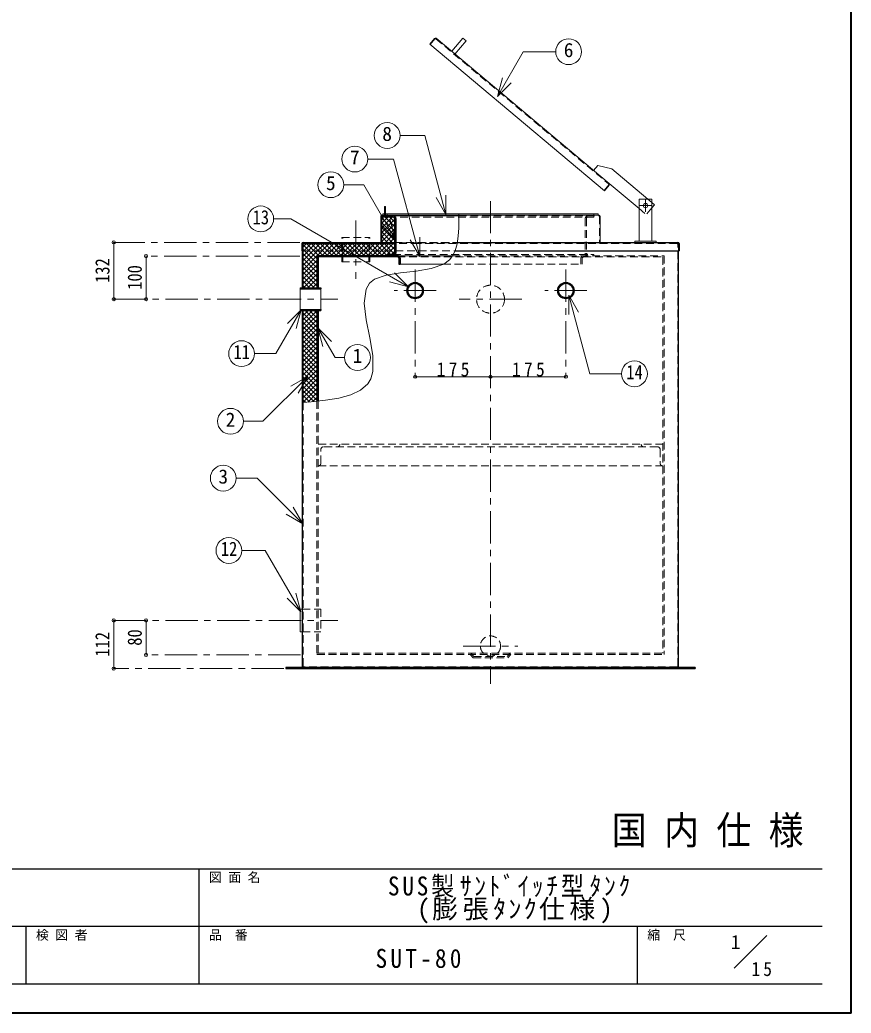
# Model space of a CAD drawing. Units: millimetres at full size, sheet at 1:15. Extents: x -3184 to 2891, y -2037 to 2178.
# Drawn here: x 960 to 2891, y -2037 to 270 of the extents above; entities that cross this region are included whole.
import ezdxf
from ezdxf.enums import TextEntityAlignment as Align

# ---------------------------------------------------------------- set-up
doc = ezdxf.new("R2010")
doc.units = ezdxf.units.MM
doc.header["$LTSCALE"] = 15
doc.header["$PDMODE"] = 32
doc.header["$PDSIZE"] = 7.5
doc.linetypes.add('CHAIN1', pattern=[8, 5, -1, 1, -1])
doc.linetypes.add('DASHED1', pattern=[1.8, 1.2, -0.6])
doc.layers.add('0-0', color=7, linetype='Continuous', lineweight=18)
doc.styles.add('ＭＳ ゴシック', font='')
doc.styles.get('ＭＳ ゴシック').set_extended_font_data('MS Gothic')

msp = doc.modelspace()

# ---------------------------------------------------------------- linework, layer by layer
at = {"layer": '0-0'}
for p, q in [((1922.95, 226.32), (1912.02, 213.3)), ((1912.02, 213.3), (2318.03, -127.38)), ((1927.18, 226.69), (2328.58, -110.13)), ((2069.2, 91.6), (2080.85, 135.07)), ((2069.2, 91.6), (2101.02, 123.42)), ((1843.26, 1.02), (1900.77, 1.02)), ((1949.86, -182.2), (1900.77, 1.02)), ((1768.2, -53.7), (1828.21, -53.7)), ((1888.92, -280.3), (1828.21, -53.7)), ((1712.57, -113.27), (1759.44, -113.27)), ((1832.27, -239.41), (1759.44, -113.27)), ((2328.95, -114.35), (2318.03, -127.38)), ((1949.86, -182.2), (1949.86, -137.2)), ((1949.86, -182.2), (1927.36, -143.23)), ((2398.3, -146.63), (2428.3, -146.63)), ((2398.3, -146.63), (2398.3, -244.13)), ((2428.3, -146.63), (2428.3, -244.13)), ((1806.8, -164.13), (1806.8, -181.13)), ((1806.8, -164.13), (1809.8, -164.13)), ((1809.8, -181.13), (1809.8, -164.13)), ((1818.3, -184.13), (2305.3, -184.13)), ((1549.63, -192.69), (1589.88, -192.69)), ((1862.51, -350.1), (1589.88, -192.69)), ((1832.27, -239.41), (1800.45, -207.59)), ((1832.27, -239.41), (1820.62, -195.94)), ((1827.3, -185.63), (1979.76, -185.63)), ((2308.3, -187.13), (2308.3, -247.13)), ((1818.3, -247.13), (1830.3, -247.13)), ((1830.3, -248.63), (1818.3, -248.63)), ((1818.3, -250.13), (1830.3, -250.13)), ((1888.92, -280.3), (1866.42, -241.33)), ((1888.92, -280.3), (1888.92, -235.3)), ((2388.3, -244.13), (2388.3, -247.13)), ((1965.1, -278.13), (1837.3, -278.13)), ((1843.3, -298.13), (1942.84, -298.13)), ((1862.51, -350.1), (1830.69, -318.28)), ((1862.51, -350.1), (1819.05, -338.46)), ((1611.05, -354.83), (1611.05, -403.43)), ((1659.05, -403.43), (1659.05, -354.83)), ((2235.11, -370.05), (2257.61, -409.02)), ((2235.11, -370.05), (2235.11, -415.05)), ((1613.66, -404.06), (1555.04, -505.6)), ((1613.66, -404.06), (1581.84, -435.88)), ((1613.66, -404.06), (1602.02, -447.53)), ((1652.5, -445.31), (1684.32, -477.13)), ((1652.5, -445.31), (1664.15, -488.78)), ((1505.25, -505.6), (1555.04, -505.6)), ((1628.92, -558.4), (1524.58, -662.75)), ((1628.92, -558.4), (1589.95, -580.9)), ((1628.92, -558.4), (1606.42, -597.38)), ((1479.56, -662.75), (1524.58, -662.75)), ((1462.68, -794.83), (1511.75, -794.83)), ((1617.62, -900.7), (1511.75, -794.83)), ((1617.62, -900.7), (1595.12, -861.73)), ((1617.62, -900.7), (1578.65, -878.2)), ((1475.85, -962.62), (1530.15, -962.62)), ((1612.63, -1105.48), (1530.15, -962.62)), ((1612.63, -1105.48), (1580.81, -1073.66)), ((1612.63, -1105.48), (1600.98, -1062.01)), ((1611.05, -1098.63), (1616.8, -1098.63)), ((2618.97, -1932.89), (2694.73, -1857.13))]:
    msp.add_line(p, q, dxfattribs=at)
at = {"layer": '0-0', "color": 4, "linetype": 'DASHED1', "lineweight": 9}
for p, q in [((1913.17, 212.34), (1924.1, 225.36)), ((1926.21, 225.54), (2327.62, -111.28)), ((2327.8, -113.39), (2316.88, -126.41)), ((2428.3, -154.64), (2418.76, -146.63)), ((1806.8, -181.13), (1806.8, -184.13)), ((1809.8, -181.13), (1809.8, -184.13)), ((2288.3, -184.13), (2288.3, -185.63)), ((2293.3, -181.13), (2293.3, -184.13)), ((2398.3, -168.62), (2415.15, -182.76)), ((2428.3, -167.09), (2415.15, -182.76)), ((1979.76, -185.63), (2305.3, -185.63)), ((2273.3, -191.63), (2273.3, -272.13)), ((2276.3, -191.63), (2276.3, -272.13)), ((2306.8, -187.13), (2306.8, -247.13)), ((1707.8, -236.13), (1772.8, -236.13)), ((1707.8, -292.13), (1707.8, -236.13)), ((1710.05, -292.13), (1710.05, -236.13)), ((1770.55, -292.13), (1770.55, -236.13)), ((1772.8, -292.13), (1772.8, -236.13)), ((1827.3, -275.13), (2293.3, -275.13)), ((2293.3, -275.13), (2293.3, -278.13)), ((1707.8, -292.13), (1772.8, -292.13)), ((1942.84, -298.13), (2266.3, -298.13)), ((2263.3, -284.13), (2263.3, -298.13)), ((2266.3, -284.13), (2266.3, -298.13)), ((1653.3, -716.13), (2453.3, -716.13)), ((1659.3, -760.13), (1659.3, -728.13)), ((2441.3, -722.13), (1665.3, -722.13)), ((2447.3, -728.13), (2447.3, -760.13)), ((1653.3, -766.13), (2453.3, -766.13)), ((1616.8, -1098.63), (1659.05, -1098.63)), ((1659.05, -1098.63), (1659.05, -1151.63)), ((1616.8, -1151.63), (1659.05, -1151.63)), ((2006.05, -1204.13), (2013.4, -1212.13)), ((2013.4, -1212.13), (2093.19, -1212.13)), ((2099.22, -1201.13), (2091.88, -1209.13)), ((2100.54, -1204.13), (2093.19, -1212.13))]:
    msp.add_line(p, q, dxfattribs=at)
at = {"layer": '0-0', "color": 4, "lineweight": 9}
for p, q in [((1988.89, 227.12), (1963.18, 196.48)), ((1996.55, 220.7), (1970.84, 190.05)), ((1988.89, 227.12), (1996.55, 220.7)), ((2302.22, -68.43), (2292.58, -79.92)), ((2302.22, -68.43), (2334.84, -76.22)), ((2334.84, -76.22), (2418.76, -146.63)), ((2328.58, -110.13), (2398.3, -168.62)), ((2428.3, -154.64), (2434.43, -159.78)), ((2434.43, -159.78), (2428.3, -167.09)), ((1803.3, -181.13), (1803.3, -184.13)), ((1803.3, -181.13), (2303.3, -181.13)), ((1813.3, -181.13), (1813.3, -184.13)), ((2303.3, -181.13), (2303.3, -184.13)), ((1799.8, -214.11), (1825.28, -188.63)), ((1799.8, -203.51), (1814.68, -188.63)), ((1799.8, -192.9), (1804.07, -188.63)), ((1799.8, -190.33), (1830.3, -220.83)), ((1799.8, -224.72), (1830.3, -194.22)), ((1799.8, -200.94), (1830.3, -231.44)), ((1799.8, -235.33), (1830.3, -204.83)), ((1808.7, -188.63), (1830.3, -210.23)), ((1819.31, -188.63), (1830.3, -199.62)), ((1799.8, -211.55), (1830.3, -242.05)), ((1799.8, -245.93), (1830.3, -215.43)), ((1799.8, -222.15), (1824.77, -247.13)), ((1809.21, -247.13), (1830.3, -226.04)), ((1178.3, -247.13), (1178.3, -379.13)), ((1618.3, -300.15), (1668.32, -250.13)), ((1618.3, -289.55), (1657.72, -250.13)), ((1618.3, -278.94), (1647.11, -250.13)), ((1618.3, -268.33), (1636.5, -250.13)), ((1618.3, -257.73), (1625.9, -250.13)), ((1618.3, -252.79), (1650.3, -284.79)), ((1626.25, -250.13), (1654.25, -278.13)), ((1636.86, -250.13), (1664.86, -278.13)), ((1647.46, -250.13), (1675.46, -278.13)), ((1650.93, -278.13), (1678.93, -250.13)), ((1658.07, -250.13), (1686.07, -278.13)), ((1661.54, -278.13), (1689.54, -250.13)), ((1668.68, -250.13), (1696.68, -278.13)), ((1672.14, -278.13), (1700.14, -250.13)), ((1679.28, -250.13), (1707.28, -278.13)), ((1682.75, -278.13), (1710.75, -250.13)), ((1689.89, -250.13), (1717.89, -278.13)), ((1693.36, -278.13), (1721.36, -250.13)), ((1700.5, -250.13), (1728.5, -278.13)), ((1703.96, -278.13), (1731.96, -250.13)), ((1711.1, -250.13), (1739.1, -278.13)), ((1714.57, -278.13), (1742.57, -250.13)), ((1721.71, -250.13), (1749.71, -278.13)), ((1725.18, -278.13), (1753.18, -250.13)), ((1732.32, -250.13), (1760.32, -278.13)), ((1735.78, -278.13), (1763.78, -250.13)), ((1742.92, -250.13), (1770.92, -278.13)), ((1746.39, -278.13), (1774.39, -250.13)), ((1753.53, -250.13), (1781.53, -278.13)), ((1756.99, -278.13), (1784.99, -250.13)), ((1764.14, -250.13), (1792.14, -278.13)), ((1767.6, -278.13), (1795.6, -250.13)), ((1774.74, -250.13), (1802.74, -278.13)), ((1778.21, -278.13), (1806.21, -250.13)), ((1785.35, -250.13), (1813.35, -278.13)), ((1788.81, -278.13), (1816.81, -250.13)), ((1795.95, -250.13), (1820.95, -275.13)), ((1799.42, -278.13), (1827.42, -250.13)), ((1799.8, -232.76), (1814.17, -247.13)), ((1799.8, -243.37), (1803.56, -247.13)), ((1806.56, -250.13), (1829.95, -273.52)), ((1817.17, -250.13), (1830.3, -263.26)), ((1819.81, -247.13), (1830.3, -236.65)), ((1827.77, -250.13), (1830.3, -252.65)), ((1618.3, -263.39), (1650.3, -295.39)), ((1618.3, -274), (1650.3, -306)), ((1810.03, -278.13), (1830.3, -257.86)), ((1823.63, -275.13), (1830.3, -268.47)), ((1253.3, -279.13), (1253.3, -379.13)), ((1618.3, -310.76), (1650.3, -278.76)), ((1618.3, -284.61), (1650.3, -316.61)), ((1618.3, -321.37), (1650.3, -289.37)), ((1618.3, -295.21), (1650.3, -327.21)), ((1618.3, -331.97), (1650.3, -299.97)), ((1618.3, -305.82), (1650.3, -337.82)), ((1618.3, -342.58), (1650.3, -310.58)), ((1618.3, -316.42), (1650.3, -348.42)), ((1618.86, -352.63), (1650.3, -321.19)), ((1618.3, -327.03), (1643.9, -352.63)), ((1618.3, -337.64), (1633.29, -352.63)), ((1629.46, -352.63), (1650.3, -331.79)), ((1640.07, -352.63), (1650.3, -342.4)), ((1618.3, -348.24), (1622.68, -352.63)), ((1618.3, -427.43), (1640.1, -405.63)), ((1618.3, -416.83), (1629.49, -405.63)), ((1618.3, -406.22), (1618.89, -405.63)), ((1618.3, -438.04), (1650.3, -406.04)), ((1618.3, -411.88), (1650.3, -443.88)), ((1622.65, -405.63), (1650.3, -433.28)), ((1633.26, -405.63), (1650.3, -422.67)), ((1643.86, -405.63), (1650.3, -412.06)), ((1618.3, -448.65), (1650.3, -416.65)), ((1618.3, -422.49), (1650.3, -454.49)), ((1618.3, -459.25), (1650.3, -427.25)), ((1618.3, -433.1), (1650.3, -465.1)), ((1618.3, -469.86), (1650.3, -437.86)), ((1618.3, -443.7), (1650.3, -475.7)), ((1618.3, -480.47), (1650.3, -448.47)), ((1618.3, -454.31), (1650.3, -486.31)), ((1618.3, -491.07), (1650.3, -459.07)), ((1618.3, -464.92), (1650.3, -496.92)), ((1618.3, -501.68), (1650.3, -469.68)), ((1618.3, -475.52), (1650.3, -507.52)), ((1618.3, -512.29), (1650.3, -480.29)), ((1618.3, -486.13), (1650.3, -518.13)), ((1618.3, -522.89), (1650.3, -490.89)), ((1618.3, -496.74), (1650.3, -528.74)), ((1618.3, -533.5), (1650.3, -501.5)), ((1618.3, -507.34), (1650.3, -539.34)), ((1618.3, -544.11), (1650.3, -512.11)), ((1618.3, -517.95), (1650.3, -549.95)), ((1618.3, -554.71), (1650.3, -522.71)), ((1618.3, -528.56), (1650.3, -560.56)), ((1618.3, -565.32), (1650.3, -533.32)), ((1618.3, -539.16), (1650.3, -571.16)), ((1618.3, -575.93), (1650.3, -543.93)), ((1618.3, -549.77), (1650.3, -581.77)), ((1618.3, -586.53), (1650.3, -554.53)), ((1618.3, -560.38), (1650.3, -592.38)), ((1618.3, -597.14), (1650.3, -565.14)), ((1618.3, -570.98), (1650.3, -602.98)), ((1618.3, -607.75), (1650.3, -575.75)), ((1878.3, -559.13), (2053.3, -559.13)), ((2053.3, -559.13), (2228.3, -559.13)), ((1618.3, -581.59), (1650.3, -613.59)), ((1618.3, -618.35), (1650.3, -586.35)), ((1618.3, -592.2), (1642.81, -616.71)), ((1629.29, -617.97), (1650.3, -596.96)), ((1618.3, -602.8), (1633.14, -617.64)), ((1618.3, -613.41), (1623.36, -618.47)), ((1640.96, -616.9), (1650.3, -607.57)), ((1178.3, -1125.13), (1178.3, -1237.13)), ((1253.3, -1125.13), (1253.3, -1205.13))]:
    msp.add_line(p, q, dxfattribs=at)
at = {"layer": '0-0', "color": 4, "linetype": 'CHAIN1', "lineweight": 9}
for p, q in [((2053.3, -151.13), (2053.3, -1272.13)), ((2413.3, -146.63), (2413.3, -176.63)), ((2398.3, -161.63), (2428.3, -161.63)), ((1740.3, -196.13), (1740.3, -332.13)), ((1610.3, -247.13), (1178.3, -247.13)), ((1610.3, -279.13), (1253.3, -279.13)), ((1878.3, -310.13), (1878.3, -559.13)), ((2228.3, -310.13), (2228.3, -559.13)), ((1927.3, -359.13), (1829.3, -359.13)), ((2277.3, -359.13), (2179.3, -359.13)), ((1178.3, -379.13), (1699.05, -379.13)), ((2125.8, -379.13), (1980.8, -379.13)), ((1178.3, -1125.13), (1699.05, -1125.13)), ((1989.8, -1184.63), (2116.8, -1184.63)), ((1611.8, -1205.13), (1253.3, -1205.13)), ((1573.3, -1237.13), (1178.3, -1237.13))]:
    msp.add_line(p, q, dxfattribs=at)
at = {"layer": '0-0', "color": 5, "lineweight": 25}
for p, q in [((1801.3, -184.13), (1818.3, -184.13)), ((1818.3, -184.13), (1818.3, -185.63)), ((1798.3, -187.13), (1798.3, -247.13)), ((1799.8, -187.13), (1799.8, -247.13)), ((1801.3, -185.63), (1827.3, -185.63)), ((1803.3, -188.63), (1803.3, -185.63)), ((1827.3, -188.63), (1803.3, -188.63)), ((1830.3, -191.63), (1830.3, -272.13)), ((1833.3, -191.63), (1833.3, -272.13)), ((1615.3, -250.13), (1615.3, -267.13)), ((1616.8, -352.63), (1616.8, -250.13)), ((1618.3, -247.13), (1818.3, -247.13)), ((1818.3, -248.63), (1618.3, -248.63)), ((1618.3, -352.63), (1618.3, -251.63)), ((1619.8, -250.13), (1818.3, -250.13)), ((1638.3, -248.63), (1638.3, -250.13)), ((1818.3, -247.13), (1818.3, -250.13)), ((1976.32, -247.13), (2488.3, -247.13)), ((2491.3, -250.13), (2491.3, -267.13)), ((1615.3, -267.13), (1616.8, -267.13)), ((1970.98, -267.13), (2491.28, -267.13)), ((2489.8, -1232.63), (2489.8, -267.13)), ((1650.3, -278.13), (1650.3, -352.63)), ((1837.3, -278.13), (1650.3, -278.13)), ((1837.3, -281.13), (1650.3, -281.13)), ((1653.3, -281.13), (1653.3, -352.63)), ((1840.3, -284.13), (1840.3, -298.13)), ((1840.3, -298.13), (1843.3, -298.13)), ((1843.3, -284.13), (1843.3, -298.13)), ((1611.05, -352.63), (1659.05, -352.63)), ((1611.05, -352.63), (1611.05, -354.83)), ((1611.05, -354.83), (1659.05, -354.83)), ((1659.05, -352.63), (1659.05, -354.83)), ((1611.05, -403.43), (1659.05, -403.43)), ((1611.05, -403.43), (1611.05, -405.63)), ((1611.05, -405.63), (1659.05, -405.63)), ((1616.8, -1232.63), (1616.8, -405.63)), ((1618.3, -618.9), (1618.3, -405.63)), ((1650.3, -405.63), (1650.3, -615.94)), ((1653.3, -405.63), (1653.3, -615.63)), ((1659.05, -403.43), (1659.05, -405.63)), ((1608.3, -1234.13), (1608.3, -1237.13)), ((2498.3, -1234.13), (2498.3, -1237.13)), ((2528.3, -1234.13), (2528.3, -1237.13))]:
    msp.add_line(p, q, dxfattribs=at)
at = {"layer": '0-0', "linetype": 'DASHED1'}
for p, q in [((1830.3, -247.13), (1976.32, -247.13)), ((1886.54, -248.63), (1830.3, -248.63)), ((1886.07, -250.13), (1830.3, -250.13)), ((2486.8, -250.13), (1886.07, -250.13)), ((1886.54, -248.63), (2488.3, -248.63)), ((2288.3, -247.13), (2288.3, -250.13)), ((2468.3, -248.63), (2468.3, -250.13)), ((2488.3, -1231.13), (2488.3, -251.63)), ((2489.8, -267.13), (2489.8, -250.13)), ((1616.8, -267.13), (1970.98, -267.13)), ((1837.3, -281.13), (2269.3, -281.13)), ((1965.1, -278.13), (2456.3, -278.13)), ((2269.3, -281.13), (2456.3, -281.13)), ((2453.3, -281.13), (2453.3, -1201.13)), ((2456.3, -278.13), (2456.3, -1204.13)), ((1618.3, -1231.13), (1618.3, -618.9)), ((1650.3, -615.94), (1650.3, -1204.13)), ((1653.3, -615.63), (1653.3, -1201.13)), ((1650.3, -1201.13), (2456.3, -1201.13)), ((1650.3, -1204.13), (2456.3, -1204.13)), ((2486.8, -1232.63), (1619.8, -1232.63)), ((1638.3, -1232.63), (1638.3, -1234.13)), ((2469.8, -1234.13), (2469.8, -1232.63))]:
    msp.add_line(p, q, dxfattribs=at)
at = {"layer": '0-0', "color": 6, "lineweight": 25}
for p, q in [((-3116.7, -1701.77), (2823.3, -1701.77)), ((1376.87, -1969.63), (1376.87, -1701.77)), ((2823.3, -1835.7), (-230.27, -1835.7)), ((975.08, -1969.63), (975.08, -1835.7)), ((2394.73, -1969.63), (2394.73, -1835.7)), ((2823.3, -1969.63), (-3116.7, -1969.63))]:
    msp.add_line(p, q, dxfattribs=at)
at = {"layer": '0-0', "color": 1, "lineweight": 40}
msp.add_line((2890.8, -2037.13), (-3184.2, -2037.13), dxfattribs=at)
msp.add_lwpolyline([(2890.8, -2037.13), (2890.8, 2177.87), (-3184.2, 2177.87)], dxfattribs=at)
at = {"layer": '0-0'}
for points in [[(2069.2, 91.6), (2129.26, 195.62), (2204.72, 195.62)], [(1979.73, -181.13), (1979.8, -193.03), (1979.59, -213.25), (1978.44, -232.67), (1975.78, -250.77), (1971.02, -267.06), (1963.57, -281.01), (1957.78, -287.83), (1944.68, -297.46), (1915.32, -308.08), (1880.69, -313.8), (1844.66, -317.76), (1811.08, -323.11), (1783.83, -332.97), (1772.44, -342.01), (1764.2, -356.12), (1760.18, -388.28), (1764.75, -427.13), (1772.91, -468.97), (1779.66, -510.05), (1780, -546.68), (1775.3, -564.41), (1768.73, -575.59), (1751.74, -590.78), (1728.7, -601.59), (1700.94, -608.99), (1669.77, -613.93), (1636.52, -617.36), (1616.8, -619.03)], [(2388.3, -244.13), (2438.3, -244.13), (2438.3, -247.13)], [(2235.11, -370.05), (2283.97, -552.38), (2357.52, -552.38)], [(1652.5, -445.31), (1692.39, -514.41), (1714.38, -514.41)], [(1611.05, -1098.63), (1611.05, -1151.63), (1616.8, -1151.63)]]:
    msp.add_lwpolyline(points, dxfattribs=at)
at = {"layer": '0-0', "color": 4, "linetype": 'DASHED1', "lineweight": 9}
for points in [[(2293.3, -185.63), (2293.3, -188.63), (1827.3, -188.63)], [(2007.37, -1201.13), (2014.72, -1209.13), (2091.88, -1209.13)]]:
    msp.add_lwpolyline(points, dxfattribs=at)
at = {"layer": '0-0', "color": 5, "lineweight": 25}
for points in [[(1827.3, -275.13), (1813.3, -275.13), (1813.3, -278.13)], [(2528.3, -1234.13), (1578.3, -1234.13), (1578.3, -1237.13), (2528.3, -1237.13)]]:
    msp.add_lwpolyline(points, dxfattribs=at)
at = {"layer": '0-0'}
for centre, radius in [((2234.72, 195.62), 30), ((1813.26, 1.02), 30), ((1738.2, -53.7), 30), ((1682.57, -113.27), 30), ((2413.3, -161.63), 5), ((1519.63, -192.69), 30), ((1475.25, -505.6), 30), ((1744.38, -514.41), 30), ((2387.52, -552.38), 30), ((1449.56, -662.75), 30), ((1432.68, -794.83), 30), ((1445.85, -962.62), 30)]:
    msp.add_circle(centre, radius, dxfattribs=at)
at = {"layer": '0-0', "color": 5, "lineweight": 25}
for centre, radius in [((1878.3, -359.13), 19), ((1878.3, -359.13), 17), ((2228.3, -359.13), 19), ((2228.3, -359.13), 17)]:
    msp.add_circle(centre, radius, dxfattribs=at)
at = {"layer": '0-0', "color": 4, "linetype": 'DASHED1', "lineweight": 9}
for centre, radius in [((2053.3, -379.13), 32.5), ((2053.3, -1184.63), 23.5)]:
    msp.add_circle(centre, radius, dxfattribs=at)
at = {"layer": '0-0'}
for centre, start, end in [((1925.25, 224.4), 50, 140), ((2326.66, -112.43), 320, 50), ((2305.3, -187.13), 0, 90)]:
    msp.add_arc(centre, 3, start, end, dxfattribs=at)
at = {"layer": '0-0', "color": 4, "linetype": 'DASHED1', "lineweight": 9}
for centre, radius, start, end in [((1925.25, 224.4), 1.5, 50, 140), ((2326.66, -112.43), 1.5, 320, 50), ((2279.3, -191.63), 6, 90, 180), ((2279.3, -191.63), 3, 90, 180), ((2305.3, -187.13), 1.5, 0, 90), ((2279.3, -272.13), 6, 180, 270), ((2279.3, -272.13), 3, 180, 270), ((2269.3, -284.13), 6, 90, 180), ((2269.3, -284.13), 3, 90, 180), ((1665.3, -728.13), 6, 90, 180), ((1697.3, -716.13), 6, 270, 0), ((2409.3, -716.13), 6, 180, 270), ((2441.3, -728.13), 6, 0, 90), ((1653.3, -760.13), 6, 270, 0), ((2453.3, -760.13), 6, 180, 270)]:
    msp.add_arc(centre, radius, start, end, dxfattribs=at)
at = {"layer": '0-0', "color": 5, "lineweight": 25}
for centre, radius, start, end in [((1801.3, -187.13), 3, 90, 180), ((1801.3, -187.13), 1.5, 90, 180), ((1827.3, -191.63), 6, 0, 90), ((1827.3, -191.63), 3, 0, 90), ((1618.3, -250.13), 3, 90, 180), ((1618.3, -250.13), 1.5, 90, 180), ((1619.8, -251.63), 3, 90, 180), ((1619.8, -251.63), 1.5, 90, 180), ((2488.3, -250.13), 3, 0, 90), ((1827.3, -272.13), 6, 270, 0), ((1827.3, -272.13), 3, 270, 0), ((1837.3, -284.13), 6, 0, 90), ((1837.3, -284.13), 3, 0, 90), ((1618.3, -1232.63), 1.5, 180, 270), ((2488.3, -1232.63), 1.5, 270, 0)]:
    msp.add_arc(centre, radius, start, end, dxfattribs=at)
at = {"layer": '0-0', "linetype": 'DASHED1'}
for centre, radius, start, end in [((2486.8, -251.63), 3, 0, 90), ((2486.8, -251.63), 1.5, 0, 90), ((2488.3, -250.13), 1.5, 0, 90), ((1619.8, -1231.13), 1.5, 180, 270), ((2486.8, -1231.13), 1.5, 270, 0)]:
    msp.add_arc(centre, radius, start, end, dxfattribs=at)
at = {"layer": '0-0', "color": 4}
for p in [(1178.3, -247.13), (1253.3, -279.13), (1178.3, -379.13), (1253.3, -379.13), (1878.3, -559.13), (2053.3, -559.13), (2228.3, -559.13), (1178.3, -1125.13), (1253.3, -1125.13), (1253.3, -1205.13), (1178.3, -1237.13)]:
    msp.add_point(p, dxfattribs=at)

# ---------------------------------------------------------------- texts
at = {"layer": '0-0', "style": 'ＭＳ ゴシック'}
for s, height, p in [('6', 32.99, (2223.47, 173.12)), ('8', 32.99, (1802.01, -21.48)), ('7', 32.99, (1726.95, -76.2)), ('5', 32.99, (1671.32, -135.77)), ('1', 32.99, (1733.13, -536.91)), ('2', 32.99, (1438.31, -685.25)), ('3', 32.99, (1421.43, -817.33)), ('図 面 名', 21.99, (1399.37, -1739.27)), ('検 図 者', 21.99, (997.58, -1873.2)), ('品\u3000番', 21.99, (1399.37, -1873.2)), ('縮\u3000尺', 21.99, (2417.23, -1873.2)), ('1', 32.99, (2611.35, -1898.42))]:
    msp.add_text(s, height=height, dxfattribs=at).set_placement(p, align=Align.BOTTOM_LEFT)
for s, height, width, p in [('13', 32.99, 0.85, (1500.88, -215.19)), ('11', 32.99, 0.85, (1456.5, -528.1)), ('14', 32.99, 0.85, (2368.77, -574.88)), ('12', 32.99, 0.85, (1427.1, -985.12)), ('国 内 仕 様', 65.98, 0.9, (2335.01, -1665.04))]:
    msp.add_text(s, height=height, dxfattribs=dict(at, width=width)).set_placement(p, align=Align.BOTTOM_LEFT)
at = {"layer": '0-0', "style": 'ＭＳ ゴシック', "width": 0.85}
for s, p in [('132', (1178.3, -341.26)), ('100', (1253.3, -357.26)), ('80', (1253.3, -1183.88)), ('112', (1178.3, -1209.26))]:
    msp.add_text(s, height=32.99, rotation=90, dxfattribs=at).set_placement(p, align=Align.BOTTOM_LEFT)
at = {"layer": '0-0', "attachment_point": 7, "style": 'ＭＳ ゴシック'}
for s, insert, char_height in [('\\T1.38;\\W0.9;175', (1928.3, -559.13), 32.99), ('\\T1.38;\\W0.9;175', (2103.3, -559.13), 32.99), ('\\T1.24;\\W0.9;SUS製ｻﾝﾄﾞｲｯﾁ型ﾀﾝｸ', (1815.08, -1768.74), 43.99), ('\\T1.18;(膨張ﾀﾝｸ仕様)', (1882.58, -1828.74), 43.99), ('\\T1.28;\\W0.9;SUT-80', (1786.42, -1932.67), 43.99), ('\\T1.36;\\W0.9;15', (2659.3, -1951.48), 32.99)]:
    msp.add_mtext(s, dxfattribs=dict(at, insert=insert, char_height=char_height))

doc.saveas('drawing.dxf')
